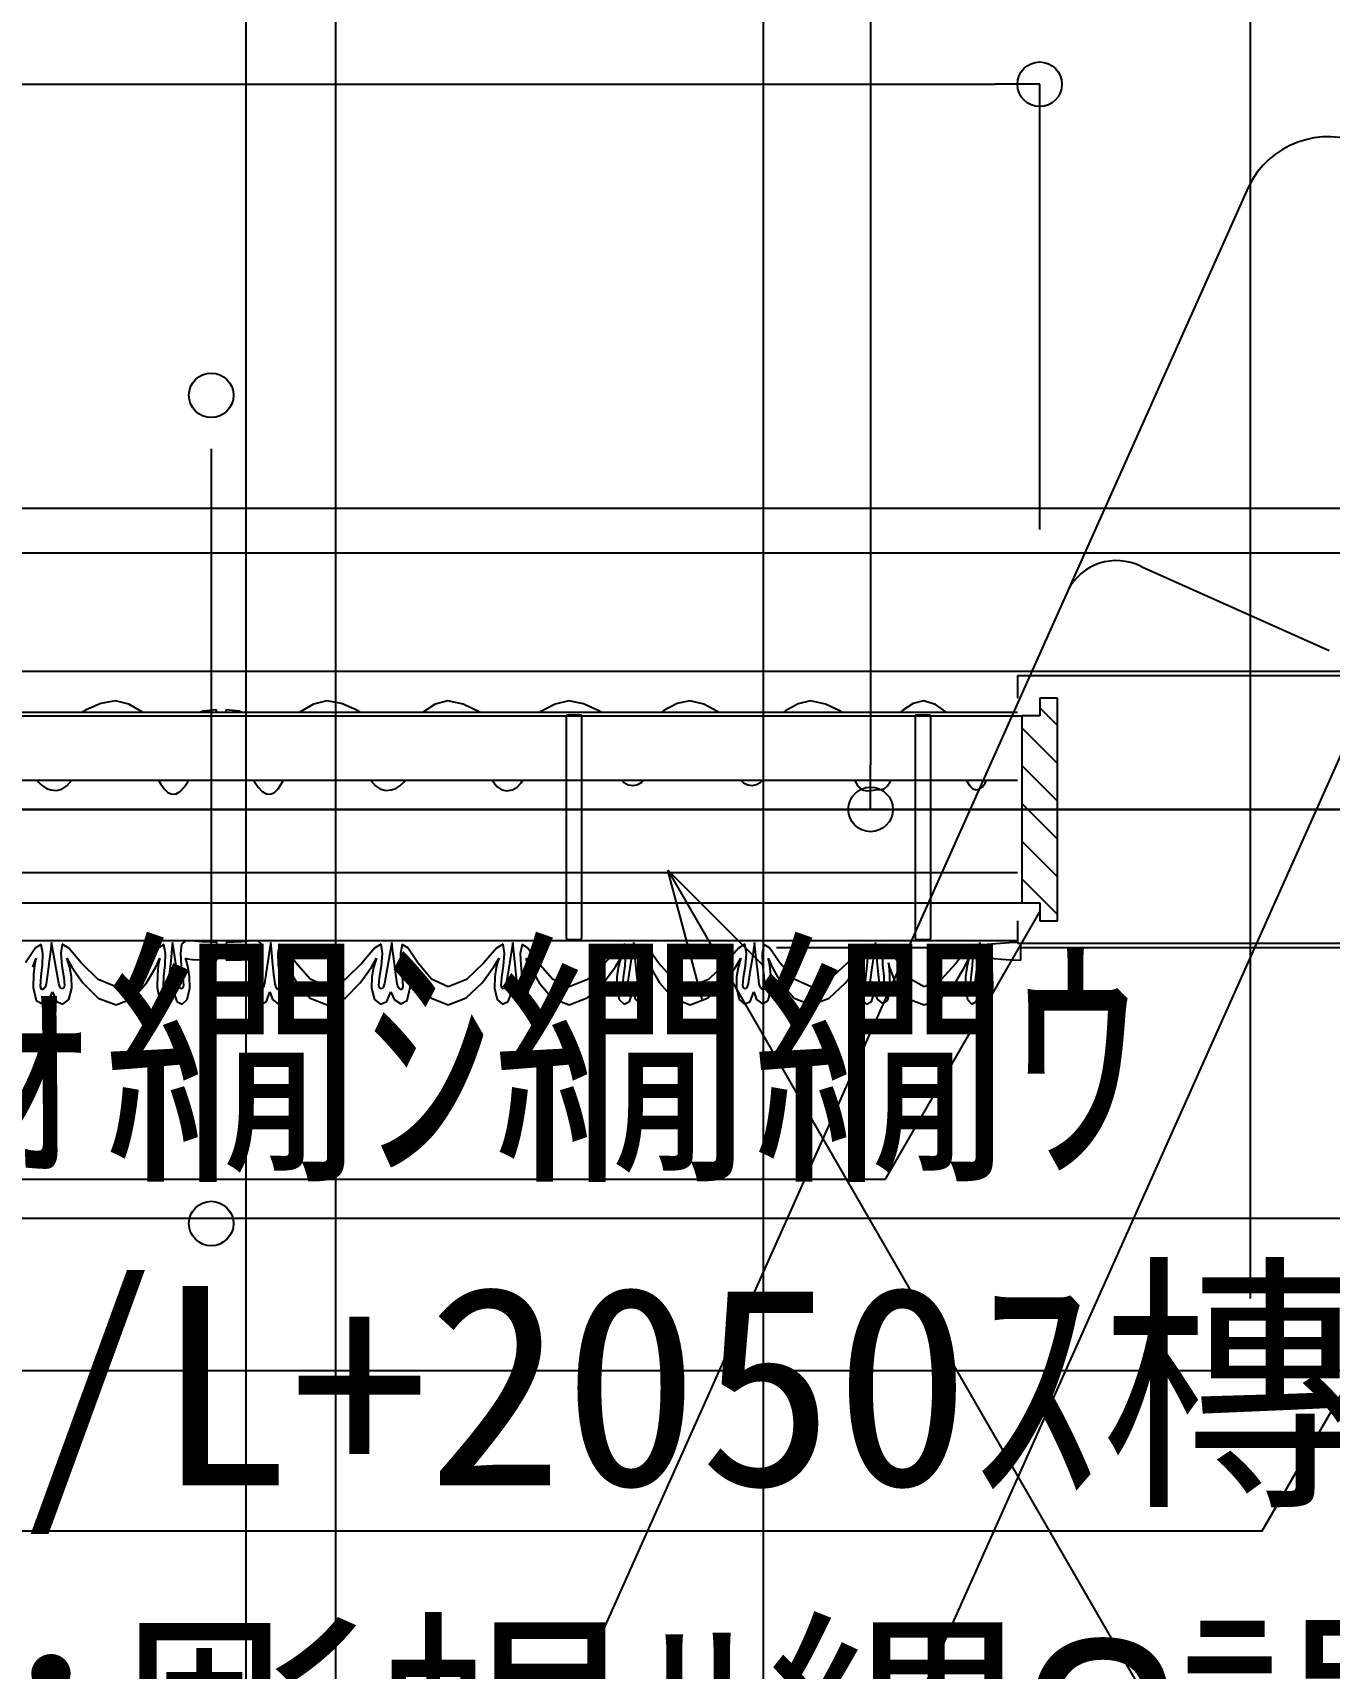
# Model space of a CAD drawing. Header units: metres. Extents: x 10908 to 27249, y 7268 to 22901.
# Drawn here: x 18245 to 18972, y 15073 to 15991 of the extents above; entities that cross this region are included whole.
import ezdxf

# ---------------------------------------------------------------- set-up
doc = ezdxf.new("R2010")
doc.units = ezdxf.units.M

msp = doc.modelspace()

# ---------------------------------------------------------------- linework, layer by layer
at = {"layer": '繝繝ｼ繧ｿ 001_1F'}
for p, q in [((18928.06, 15280.47), (18928.06, 16466.23)), ((18714.79, 16230), (18714.79, 15580)), ((17924.7, 15962.15), (18784.7, 15962.15)), ((18809.7, 15962.15), (18784.7, 15962.15)), ((18809.7, 15712.15), (18809.7, 15962.15)), ((18809.7, 15962.15), (18809.7, 15962.15)), ((16859.7, 15724.09), (19193.06, 15724.09)), ((18809.7, 15712.15), (18809.7, 15712.15)), ((18714.79, 15555), (18714.79, 15580)), ((26390, 15555), (11602.5, 15555)), ((18964.79, 15555), (18714.79, 15555)), ((18714.79, 15555), (18714.79, 15555)), ((18934.62, 15150), (19165.56, 15550)), ((18964.79, 15555), (18964.79, 15555)), ((18620.34, 15448.49), (18600.92, 15520.93)), ((18600.92, 15520.93), (18653.96, 15467.9)), ((18600.92, 15520.93), (18906.95, 14990.89)), ((18723.11, 15347.5), (18809.71, 15497.5)), ((17986.31, 15347.5), (18723.11, 15347.5)), ((17118.14, 15150), (18934.62, 15150))]:
    msp.add_line(p, q, dxfattribs=at)
for centre in [(18809.7, 15962.15), (18714.79, 15555)]:
    msp.add_circle(centre, 12.5, dxfattribs=at)
at = {"layer": '繧ｫ繧ｿ繝ｭ繧ｰ驛ｨ蜩(螳､蜀陬鬟ｾ)_1F'}
for p, q in [((18274.58, 15610.88), (18272.15, 15609.35)), ((18282.83, 15614.4), (18274.58, 15610.88)), ((18291.03, 15615.98), (18282.83, 15614.4)), ((18298.49, 15614.06), (18291.03, 15615.98)), ((18306.61, 15609.35), (18298.49, 15614.06)), ((18347.7, 15610.98), (18340.14, 15610.18)), ((18347.7, 15609.35), (18347.7, 15610.98)), ((18352.92, 15610.98), (18352.92, 15609.35)), ((18360.48, 15610.18), (18352.92, 15610.98)), ((18402.12, 15614.06), (18394.01, 15609.35)), ((18409.58, 15615.98), (18402.12, 15614.06)), ((18417.79, 15614.4), (18409.58, 15615.98)), ((18426.04, 15610.88), (18417.79, 15614.4)), ((18428.47, 15609.35), (18426.04, 15610.88)), ((18470.44, 15614.03), (18463.29, 15609.35)), ((18477.47, 15615.98), (18470.44, 15614.03)), ((18486.12, 15614.02), (18477.47, 15615.98)), ((18495.84, 15609.35), (18486.12, 15614.02)), ((18537.79, 15614.15), (18529.41, 15609.71)), ((18545.37, 15615.98), (18537.79, 15614.15)), ((18553.68, 15614.22), (18545.37, 15615.98)), ((18562.19, 15610.39), (18553.68, 15614.22)), ((18606.16, 15614.4), (18598.85, 15610.57)), ((18613.26, 15615.98), (18606.16, 15614.4)), ((18621.22, 15614.09), (18613.26, 15615.98)), ((18628.93, 15609.97), (18621.22, 15614.09)), ((18674.15, 15614.33), (18667.05, 15610.3)), ((18681.15, 15615.98), (18674.15, 15614.33)), ((18689.42, 15614.18), (18681.15, 15615.98)), ((18697.82, 15610.18), (18689.42, 15614.18)), ((18732.96, 15610.82), (18731.31, 15609.35)), ((18738.76, 15614.48), (18732.96, 15610.82)), ((18744.51, 15615.98), (18738.76, 15614.48)), ((18751.21, 15613.82), (18744.51, 15615.98)), ((18757.64, 15609.35), (18751.21, 15613.82)), ((18797.21, 15609.35), (17901.45, 15609.35)), ((18340.14, 15610.18), (18338.5, 15609.35)), ((18362.11, 15609.35), (18360.48, 15610.18)), ((18529.41, 15609.71), (18528.91, 15609.35)), ((18544.01, 15607.47), (18543.97, 15607.15)), ((18543.97, 15607.15), (18543.97, 15482.96)), ((18544.1, 15607.74), (18544.01, 15607.47)), ((18544.24, 15607.92), (18544.1, 15607.74)), ((18544.4, 15607.98), (18544.24, 15607.92)), ((18552.25, 15607.98), (18544.4, 15607.98)), ((18552.41, 15607.92), (18552.25, 15607.98)), ((18552.55, 15607.74), (18552.41, 15607.92)), ((18552.64, 15607.47), (18552.55, 15607.74)), ((18552.68, 15607.15), (18552.64, 15607.47)), ((18552.68, 15482.98), (18552.68, 15607.15)), ((18563.88, 15609.35), (18562.19, 15610.39)), ((18598.85, 15610.57), (18597.17, 15609.35)), ((18629.74, 15609.35), (18628.93, 15609.97)), ((18667.05, 15610.3), (18665.88, 15609.35)), ((18699.04, 15609.35), (18697.82, 15610.18)), ((18739.85, 15607.47), (18739.81, 15607.15)), ((18739.81, 15607.15), (18739.81, 15482.96)), ((18739.94, 15607.74), (18739.85, 15607.47)), ((18740.08, 15607.92), (18739.94, 15607.74)), ((18740.24, 15607.98), (18740.08, 15607.92)), ((18748.1, 15607.98), (18740.24, 15607.98)), ((18748.25, 15607.92), (18748.1, 15607.98)), ((18748.39, 15607.74), (18748.25, 15607.92)), ((18748.48, 15607.47), (18748.39, 15607.74)), ((18748.52, 15607.15), (18748.48, 15607.47)), ((18748.52, 15482.96), (18748.52, 15607.15)), ((17901.45, 15571.35), (18797.21, 15571.35)), ((18247.01, 15571.35), (18247.8, 15570.26)), ((18247.8, 15570.26), (18249.97, 15568.18)), ((18249.97, 15568.18), (18252.25, 15566.8)), ((18252.25, 15566.8), (18254.72, 15565.98)), ((18254.72, 15565.98), (18257.89, 15565.67)), ((18257.89, 15565.67), (18260.88, 15566.39)), ((18260.88, 15566.39), (18263.76, 15568.27)), ((18263.76, 15568.27), (18266.51, 15571.35)), ((18315.22, 15571.35), (18316.54, 15569.2)), ((18316.54, 15569.2), (18318.38, 15566.53)), ((18318.38, 15566.53), (18320.35, 15564.51)), ((18325.1, 15563.69), (18327.36, 15565.09)), ((18327.36, 15565.09), (18329.48, 15567.43)), ((18329.48, 15567.43), (18331.58, 15570.49)), ((18331.58, 15570.49), (18332.07, 15571.35)), ((18368.55, 15571.35), (18369.04, 15570.49)), ((18369.04, 15570.49), (18371.13, 15567.43)), ((18371.13, 15567.43), (18373.26, 15565.09)), ((18373.26, 15565.09), (18375.51, 15563.69)), ((18380.26, 15564.51), (18382.24, 15566.53)), ((18382.24, 15566.53), (18384.07, 15569.2)), ((18384.07, 15569.2), (18385.39, 15571.35)), ((18434.11, 15571.35), (18436.85, 15568.27)), ((18436.85, 15568.27), (18439.74, 15566.39)), ((18439.74, 15566.39), (18442.73, 15565.67)), ((18442.73, 15565.67), (18445.9, 15565.98)), ((18445.9, 15565.98), (18448.37, 15566.8)), ((18448.37, 15566.8), (18450.65, 15568.18)), ((18450.65, 15568.18), (18452.81, 15570.26)), ((18452.81, 15570.26), (18453.6, 15571.35)), ((18502.43, 15571.35), (18505.02, 15567.95)), ((18505.02, 15567.95), (18507.79, 15565.96)), ((18507.79, 15565.96), (18510.7, 15565.35)), ((18510.7, 15565.35), (18513.79, 15565.98)), ((18513.79, 15565.98), (18516.38, 15567.49)), ((18516.38, 15567.49), (18518.66, 15569.88)), ((18518.66, 15569.88), (18519.65, 15571.35)), ((18575, 15571.35), (18576.14, 15570.25)), ((18576.14, 15570.25), (18578.8, 15568.8)), ((18578.8, 15568.8), (18581.68, 15568.48)), ((18581.68, 15568.48), (18584.19, 15569.03)), ((18584.19, 15569.03), (18586.49, 15570.31)), ((18586.49, 15570.31), (18587.52, 15571.35)), ((18641.95, 15571.35), (18643.5, 15569.93)), ((18643.5, 15569.93), (18645.87, 15568.75)), ((18645.87, 15568.75), (18648.44, 15568.48)), ((18648.44, 15568.48), (18650.73, 15568.98)), ((18650.73, 15568.98), (18652.83, 15570.19)), ((18652.83, 15570.19), (18654.05, 15571.35)), ((18705.74, 15571.35), (18707.59, 15567.99)), ((18707.59, 15567.99), (18710.05, 15566.02)), ((18710.05, 15566.02), (18712.49, 15565.42)), ((18712.49, 15565.42), (18714.94, 15565.6)), ((18714.94, 15565.6), (18717.47, 15565.98)), ((18717.47, 15565.98), (18720.89, 15566.25)), ((18720.89, 15566.25), (18722.56, 15566.83)), ((18722.56, 15566.83), (18724.24, 15568.19)), ((18724.24, 15568.19), (18725.61, 15570.21)), ((18725.61, 15570.21), (18726.13, 15571.35)), ((18768.4, 15571.35), (18770.46, 15568.3)), ((18770.46, 15568.3), (18772.13, 15566.62)), ((18772.13, 15566.62), (18774.04, 15565.98)), ((18774.04, 15565.98), (18775.95, 15566.41)), ((18775.95, 15566.41), (18777.64, 15567.68)), ((18777.64, 15567.68), (18779.18, 15569.78)), ((18779.18, 15569.78), (18779.94, 15571.35)), ((18320.35, 15564.51), (18322.61, 15563.48)), ((18322.61, 15563.48), (18325.1, 15563.69)), ((18375.51, 15563.69), (18378.01, 15563.48)), ((18378.01, 15563.48), (18380.26, 15564.51)), ((18797.21, 15519.35), (17901.45, 15519.35)), ((18543.97, 15482.96), (18544.01, 15482.59)), ((18544.01, 15482.59), (18544.1, 15482.27)), ((18544.1, 15482.27), (18544.23, 15482.06)), ((18552.42, 15482.06), (18552.55, 15482.27)), ((18552.55, 15482.27), (18552.64, 15482.58)), ((18552.64, 15482.58), (18552.68, 15482.98)), ((18739.81, 15482.96), (18739.85, 15482.58)), ((18739.85, 15482.58), (18739.94, 15482.27)), ((18739.94, 15482.27), (18740.07, 15482.06)), ((18748.25, 15482.06), (18748.39, 15482.27)), ((18748.39, 15482.27), (18748.48, 15482.58)), ((18748.48, 15482.58), (18748.52, 15482.96)), ((17901.45, 15481.35), (18797.21, 15481.35)), ((18246.14, 15477.28), (18240.48, 15468.88)), ((18249.2, 15479.19), (18246.14, 15477.28)), ((18250.3, 15474.11), (18249.2, 15479.19)), ((18250.03, 15467.82), (18250.3, 15474.11)), ((18254.62, 15476.81), (18253.78, 15469.84)), ((18255.04, 15480.35), (18254.62, 15476.81)), ((18256.7, 15470.9), (18255.04, 15480.35)), ((18261.1, 15479.26), (18260.24, 15474.05)), ((18260.24, 15474.05), (18260.87, 15467.23)), ((18264.73, 15477.05), (18261.1, 15479.26)), ((18271.89, 15468.66), (18264.73, 15477.05)), ((18315.06, 15477.28), (18309.02, 15468.88)), ((18318.14, 15479.19), (18315.06, 15477.28)), ((18319.06, 15474.11), (18318.14, 15479.19)), ((18318.84, 15467.82), (18319.06, 15474.11)), ((18322.69, 15476.81), (18321.99, 15469.84)), ((18323.05, 15480.35), (18322.69, 15476.81)), ((18323.51, 15477.2), (18323.05, 15480.35)), ((18324.44, 15470.9), (18323.51, 15477.2)), ((18328.14, 15479.26), (18327.42, 15474.05)), ((18327.42, 15474.05), (18327.95, 15467.23)), ((18330.03, 15480.95), (18328.14, 15479.26)), ((18333.63, 15481.16), (18330.03, 15480.95)), ((18339.46, 15480.69), (18333.63, 15481.16)), ((18347.97, 15480.35), (18339.46, 15480.69)), ((18347.97, 15470.35), (18347.97, 15480.35)), ((18361.71, 15480.69), (18353.2, 15480.35)), ((18353.2, 15480.35), (18353.2, 15470.35)), ((18367.53, 15481.16), (18361.71, 15480.69)), ((18371.14, 15480.95), (18367.53, 15481.16)), ((18373.03, 15479.26), (18371.14, 15480.95)), ((18373.75, 15474.05), (18373.03, 15479.26)), ((18373.22, 15467.23), (18373.75, 15474.05)), ((18377.66, 15477.2), (18376.72, 15470.9)), ((18378.12, 15480.35), (18377.66, 15477.2)), ((18378.47, 15476.81), (18378.12, 15480.35)), ((18379.18, 15469.84), (18378.47, 15476.81)), ((18383.02, 15479.19), (18382.11, 15474.11)), ((18382.11, 15474.11), (18382.33, 15467.82)), ((18386.11, 15477.28), (18383.02, 15479.19)), ((18392.15, 15468.88), (18386.11, 15477.28)), ((18436.44, 15477.05), (18429.28, 15468.66)), ((18440.07, 15479.26), (18436.44, 15477.05)), ((18440.93, 15474.05), (18440.07, 15479.26)), ((18440.3, 15467.23), (18440.93, 15474.05)), ((18446.13, 15480.35), (18444.47, 15470.9)), ((18446.55, 15476.81), (18446.13, 15480.35)), ((18447.39, 15469.84), (18446.55, 15476.81)), ((18451.96, 15479.19), (18450.87, 15474.11)), ((18450.87, 15474.11), (18451.14, 15467.82)), ((18455.03, 15477.28), (18451.96, 15479.19)), ((18460.69, 15468.88), (18455.03, 15477.28)), ((18504.93, 15477.05), (18497.55, 15468.66)), ((18508.57, 15479.26), (18504.93, 15477.05)), ((18509.34, 15474.05), (18508.57, 15479.26)), ((18508.77, 15467.23), (18509.34, 15474.05)), ((18513.97, 15480.35), (18512.49, 15470.9)), ((18514.34, 15476.81), (18513.97, 15480.35)), ((18515.09, 15469.84), (18514.34, 15476.81)), ((18519.16, 15479.19), (18518.19, 15474.11)), ((18518.19, 15474.11), (18518.42, 15467.82)), ((18522.24, 15477.28), (18519.16, 15479.19)), ((18528.15, 15468.88), (18522.24, 15477.28)), ((18544.23, 15482.06), (18544.4, 15481.98)), ((18544.4, 15481.98), (18552.26, 15481.98)), ((18552.26, 15481.98), (18552.42, 15482.06)), ((18573.13, 15477.05), (18565.64, 15468.66)), ((18576.78, 15479.26), (18573.13, 15477.05)), ((18577.49, 15474.05), (18576.78, 15479.26)), ((18576.97, 15467.23), (18577.49, 15474.05)), ((18581.37, 15477.2), (18580.45, 15470.9)), ((18581.83, 15480.35), (18581.37, 15477.2)), ((18582.18, 15476.81), (18581.83, 15480.35)), ((18582.88, 15469.84), (18582.18, 15476.81)), ((18586.7, 15479.19), (18585.79, 15474.11)), ((18585.79, 15474.11), (18586.01, 15467.82)), ((18589.78, 15477.28), (18586.7, 15479.19)), ((18595.82, 15468.88), (18589.78, 15477.28)), ((18640.68, 15477.05), (18633.31, 15468.66)), ((18644.31, 15479.26), (18640.68, 15477.05)), ((18645.08, 15474.05), (18644.31, 15479.26)), ((18644.52, 15467.23), (18645.08, 15474.05)), ((18649.73, 15480.35), (18648.25, 15470.9)), ((18650.11, 15476.81), (18649.73, 15480.35)), ((18650.86, 15469.84), (18650.11, 15476.81)), ((18654.95, 15479.19), (18653.97, 15474.11)), ((18653.97, 15474.11), (18654.21, 15467.82)), ((18658.03, 15477.28), (18654.95, 15479.19)), ((18663.94, 15468.88), (18658.03, 15477.28)), ((18709.09, 15476.94), (18701.53, 15468.59)), ((18712.74, 15479.14), (18709.09, 15476.94)), ((18713.42, 15473.97), (18712.74, 15479.14)), ((18712.92, 15467.2), (18713.42, 15473.97)), ((18717.57, 15480.22), (18716.24, 15470.85)), ((18717.9, 15476.71), (18717.57, 15480.22)), ((18718.57, 15469.79), (18717.9, 15476.71)), ((18722.22, 15479.08), (18721.35, 15474.03)), ((18721.35, 15474.03), (18721.56, 15467.79)), ((18725.11, 15477.76), (18722.22, 15479.08)), ((18730.11, 15469.34), (18725.11, 15477.76)), ((18740.07, 15482.06), (18740.25, 15481.98)), ((18740.25, 15481.98), (18748.08, 15481.98)), ((18748.08, 15481.98), (18748.25, 15482.06)), ((18768.92, 15477.05), (18762.82, 15468.66)), ((18771.82, 15479.26), (18768.92, 15477.05)), ((18772.43, 15474.05), (18771.82, 15479.26)), ((18771.98, 15467.23), (18772.43, 15474.05)), ((18776.12, 15480.35), (18774.94, 15470.9)), ((18776.42, 15476.81), (18776.12, 15480.35)), ((18777.01, 15469.84), (18776.42, 15476.81)), ((18780.26, 15479.19), (18779.48, 15474.11)), ((18779.48, 15474.11), (18779.67, 15467.82)), ((18792.63, 15480.01), (18780.26, 15479.19)), ((18797.21, 15480.25), (18792.63, 15480.01)), ((18799.1, 15470.35), (18799.1, 15480)), ((18244.55, 15466.45), (18246.55, 15471.51)), ((18245.47, 15467.33), (18244.9, 15462.36)), ((18246.13, 15470.28), (18245.47, 15467.33)), ((18246.55, 15471.51), (18246.13, 15470.28)), ((18249.28, 15461.33), (18250.03, 15467.82)), ((18253.78, 15469.84), (18252.85, 15462.31)), ((18257.99, 15463.58), (18256.7, 15470.9)), ((18260.87, 15467.23), (18261.95, 15460.63)), ((18263.69, 15471.45), (18266.55, 15466.45)), ((18264.33, 15469.84), (18263.69, 15471.45)), ((18265.43, 15466.22), (18264.33, 15469.84)), ((18266.36, 15461.01), (18265.43, 15466.22)), ((18266.55, 15466.45), (18272.76, 15457.58)), ((18281.21, 15459.6), (18271.89, 15468.66)), ((18309.02, 15468.88), (18300.84, 15459.68)), ((18308.48, 15457.58), (18313.63, 15466.47)), ((18313.63, 15466.47), (18315.91, 15471.51)), ((18315, 15467.32), (18314.52, 15462.35)), ((18315.55, 15470.27), (18315, 15467.32)), ((18315.91, 15471.51), (18315.55, 15470.27)), ((18318.21, 15461.33), (18318.84, 15467.82)), ((18321.99, 15469.84), (18321.21, 15462.31)), ((18325.53, 15463.58), (18324.44, 15470.9)), ((18327.95, 15467.23), (18328.86, 15460.63)), ((18330.87, 15469.82), (18330.32, 15471.45)), ((18330.32, 15471.45), (18331.51, 15471.17)), ((18331.79, 15466.21), (18330.87, 15469.82)), ((18331.51, 15471.17), (18334.3, 15470.81)), ((18332.57, 15461), (18331.79, 15466.21)), ((18334.3, 15470.81), (18339.52, 15470.49)), ((18339.52, 15470.49), (18347.97, 15470.35)), ((18353.2, 15470.35), (18361.65, 15470.49)), ((18361.65, 15470.49), (18366.86, 15470.81)), ((18366.86, 15470.81), (18369.66, 15471.17)), ((18369.38, 15466.21), (18368.6, 15461)), ((18370.3, 15469.82), (18369.38, 15466.21)), ((18369.66, 15471.17), (18370.85, 15471.45)), ((18370.85, 15471.45), (18370.3, 15469.82)), ((18372.31, 15460.63), (18373.22, 15467.23)), ((18376.72, 15470.9), (18375.63, 15463.58)), ((18379.96, 15462.31), (18379.18, 15469.84)), ((18382.33, 15467.82), (18382.96, 15461.33)), ((18385.28, 15471.47), (18387.54, 15466.47)), ((18385.62, 15470.27), (18385.28, 15471.47)), ((18386.17, 15467.32), (18385.62, 15470.27)), ((18386.64, 15462.35), (18386.17, 15467.32)), ((18387.54, 15466.47), (18392.69, 15457.58)), ((18400.33, 15459.68), (18392.15, 15468.88)), ((18429.28, 15468.66), (18419.96, 15459.6)), ((18428.41, 15457.58), (18434.62, 15466.45)), ((18434.62, 15466.45), (18437.48, 15471.45)), ((18435.74, 15466.22), (18434.81, 15461.01)), ((18436.84, 15469.84), (18435.74, 15466.22)), ((18437.48, 15471.45), (18436.84, 15469.84)), ((18439.22, 15460.63), (18440.3, 15467.23)), ((18444.47, 15470.9), (18443.17, 15463.58)), ((18448.32, 15462.31), (18447.39, 15469.84)), ((18451.14, 15467.82), (18451.89, 15461.33)), ((18455.04, 15470.28), (18454.62, 15471.51)), ((18454.62, 15471.51), (18456.62, 15466.45)), ((18455.7, 15467.33), (18455.04, 15470.28)), ((18456.27, 15462.36), (18455.7, 15467.33)), ((18456.62, 15466.45), (18461.27, 15457.57)), ((18468.43, 15459.68), (18460.69, 15468.88)), ((18497.55, 15468.66), (18487.97, 15459.6)), ((18496.72, 15457.59), (18503.23, 15466.46)), ((18503.23, 15466.46), (18506.26, 15471.45)), ((18504.71, 15466.21), (18503.88, 15461)), ((18505.68, 15469.83), (18504.71, 15466.21)), ((18506.26, 15471.45), (18505.68, 15469.83)), ((18507.81, 15460.63), (18508.77, 15467.23)), ((18512.49, 15470.9), (18511.33, 15463.58)), ((18515.91, 15462.31), (18515.09, 15469.84)), ((18518.42, 15467.82), (18519.09, 15461.33)), ((18521.9, 15470.27), (18521.52, 15471.51)), ((18521.52, 15471.51), (18523.71, 15466.46)), ((18522.49, 15467.32), (18521.9, 15470.27)), ((18522.99, 15462.36), (18522.49, 15467.32)), ((18523.71, 15466.46), (18528.7, 15457.58)), ((18536.18, 15459.68), (18528.15, 15468.88)), ((18565.64, 15468.66), (18555.93, 15459.6)), ((18564.83, 15457.6), (18571.5, 15466.47)), ((18571.5, 15466.47), (18574.61, 15471.45)), ((18573.16, 15466.21), (18572.38, 15461)), ((18574.07, 15469.82), (18573.16, 15466.21)), ((18574.61, 15471.45), (18574.07, 15469.82)), ((18576.07, 15460.63), (18576.97, 15467.23)), ((18580.45, 15470.9), (18579.36, 15463.58)), ((18583.66, 15462.31), (18582.88, 15469.84)), ((18586.01, 15467.82), (18586.64, 15461.33)), ((18588.91, 15471.51), (18591.2, 15466.47)), ((18589.27, 15470.26), (18588.91, 15471.51)), ((18589.82, 15467.31), (18589.27, 15470.26)), ((18590.29, 15462.35), (18589.82, 15467.31)), ((18591.2, 15466.47), (18596.36, 15457.58)), ((18604, 15459.68), (18595.82, 15468.88)), ((18633.31, 15468.66), (18623.75, 15459.6)), ((18632.48, 15457.59), (18638.97, 15466.46)), ((18638.97, 15466.46), (18641.99, 15471.45)), ((18640.44, 15466.21), (18639.6, 15461)), ((18641.42, 15469.83), (18640.44, 15466.21)), ((18641.99, 15471.45), (18641.42, 15469.83)), ((18643.55, 15460.63), (18644.52, 15467.23)), ((18648.25, 15470.9), (18647.09, 15463.58)), ((18651.69, 15462.31), (18650.86, 15469.84)), ((18654.21, 15467.82), (18654.88, 15461.33)), ((18657.7, 15470.27), (18657.32, 15471.51)), ((18657.32, 15471.51), (18659.51, 15466.46)), ((18658.3, 15467.32), (18657.7, 15470.27)), ((18658.8, 15462.36), (18658.3, 15467.32)), ((18659.51, 15466.46), (18664.49, 15457.58)), ((18671.97, 15459.68), (18663.94, 15468.88)), ((18701.53, 15468.59), (18691.75, 15459.57)), ((18700.74, 15457.57), (18707.51, 15466.42)), ((18707.51, 15466.42), (18710.67, 15471.39)), ((18709.28, 15466.18), (18708.54, 15461.02)), ((18710.15, 15469.77), (18709.28, 15466.18)), ((18710.67, 15471.39), (18710.15, 15469.77)), ((18712.06, 15460.65), (18712.92, 15467.2)), ((18716.24, 15470.85), (18715.21, 15463.57)), ((18719.31, 15462.31), (18718.57, 15469.79)), ((18721.56, 15467.79), (18722.16, 15461.34)), ((18725.21, 15467.28), (18724.93, 15468.81)), ((18724.93, 15468.81), (18725.49, 15466.32)), ((18725.65, 15462.36), (18725.21, 15467.28)), ((18725.49, 15466.32), (18728.79, 15457.47)), ((18736.81, 15459.86), (18730.11, 15469.34)), ((18762.82, 15468.66), (18754.47, 15459.6)), ((18762.19, 15457.56), (18767.57, 15466.43)), ((18767.57, 15466.43), (18769.98, 15471.45)), ((18768.74, 15466.2), (18768.08, 15461)), ((18769.52, 15469.81), (18768.74, 15466.2)), ((18769.98, 15471.45), (18769.52, 15469.81)), ((18771.22, 15460.63), (18771.98, 15467.23)), ((18774.94, 15470.9), (18774.02, 15463.58)), ((18777.67, 15462.31), (18777.01, 15469.84)), ((18779.67, 15467.82), (18780.2, 15461.33)), ((18782.45, 15470.25), (18782.14, 15471.51)), ((18782.14, 15471.51), (18784.1, 15471.29)), ((18782.92, 15467.3), (18782.45, 15470.25)), ((18783.31, 15462.35), (18782.92, 15467.3)), ((18784.1, 15471.29), (18788.15, 15470.89)), ((18788.15, 15470.89), (18793.44, 15470.52)), ((18793.44, 15470.52), (18799.1, 15470.35)), ((18244.9, 15462.36), (18244.77, 15455.08)), ((18244.77, 15455.08), (18246.48, 15447.75)), ((18248.91, 15455.63), (18249.28, 15461.33)), ((18249.4, 15453.82), (18248.91, 15455.63)), ((18251.5, 15455.24), (18250.43, 15453.93)), ((18252.15, 15457.06), (18251.5, 15455.24)), ((18252.85, 15462.31), (18252.15, 15457.06)), ((18259.11, 15457.36), (18257.99, 15463.58)), ((18259.93, 15455.01), (18259.11, 15457.36)), ((18261, 15454.22), (18259.93, 15455.01)), ((18261.94, 15454.69), (18261, 15454.22)), ((18262.42, 15456.11), (18261.94, 15454.69)), ((18261.95, 15460.63), (18262.42, 15456.11)), ((18264.78, 15448.28), (18266.52, 15454.59)), ((18266.52, 15454.59), (18266.36, 15461.01)), ((18272.76, 15457.58), (18281.34, 15449.12)), ((18291.31, 15455.35), (18281.21, 15459.6)), ((18300.84, 15459.68), (18291.31, 15455.35)), ((18300.89, 15449.12), (18308.48, 15457.58)), ((18314.52, 15462.35), (18314.42, 15455.08)), ((18314.42, 15455.08), (18315.86, 15447.75)), ((18317.9, 15455.63), (18318.21, 15461.33)), ((18318.31, 15453.82), (18317.9, 15455.63)), ((18320.07, 15455.24), (18319.17, 15453.93)), ((18320.62, 15457.06), (18320.07, 15455.24)), ((18321.21, 15462.31), (18320.62, 15457.06)), ((18326.47, 15457.36), (18325.53, 15463.58)), ((18327.16, 15455.01), (18326.47, 15457.36)), ((18328.06, 15454.22), (18327.16, 15455.01)), ((18328.85, 15454.69), (18328.06, 15454.22)), ((18329.25, 15456.11), (18328.85, 15454.69)), ((18328.86, 15460.63), (18329.25, 15456.11)), ((18331.24, 15448.28), (18332.7, 15454.59)), ((18332.7, 15454.59), (18332.57, 15461)), ((18368.6, 15461), (18368.47, 15454.59)), ((18368.47, 15454.59), (18369.93, 15448.28)), ((18371.92, 15456.11), (18372.31, 15460.63)), ((18372.31, 15454.69), (18371.92, 15456.11)), ((18373.11, 15454.22), (18372.31, 15454.69)), ((18374.01, 15455.01), (18373.11, 15454.22)), ((18374.7, 15457.36), (18374.01, 15455.01)), ((18375.63, 15463.58), (18374.7, 15457.36)), ((18380.55, 15457.06), (18379.96, 15462.31)), ((18381.09, 15455.24), (18380.55, 15457.06)), ((18382, 15453.93), (18381.09, 15455.24)), ((18383.27, 15455.63), (18382.86, 15453.82)), ((18382.96, 15461.33), (18383.27, 15455.63)), ((18385.31, 15447.75), (18386.75, 15455.08)), ((18386.75, 15455.08), (18386.64, 15462.35)), ((18392.69, 15457.58), (18400.28, 15449.12)), ((18409.86, 15455.35), (18400.33, 15459.68)), ((18419.96, 15459.6), (18409.86, 15455.35)), ((18419.83, 15449.12), (18428.41, 15457.58)), ((18434.81, 15461.01), (18434.65, 15454.59)), ((18434.65, 15454.59), (18436.39, 15448.28)), ((18438.75, 15456.11), (18439.22, 15460.63)), ((18439.22, 15454.69), (18438.75, 15456.11)), ((18440.17, 15454.22), (18439.22, 15454.69)), ((18441.24, 15455.01), (18440.17, 15454.22)), ((18442.06, 15457.36), (18441.24, 15455.01)), ((18443.17, 15463.58), (18442.06, 15457.36)), ((18449.02, 15457.06), (18448.32, 15462.31)), ((18449.67, 15455.24), (18449.02, 15457.06)), ((18450.74, 15453.93), (18449.67, 15455.24)), ((18452.26, 15455.63), (18451.77, 15453.82)), ((18451.89, 15461.33), (18452.26, 15455.63)), ((18454.68, 15447.75), (18456.4, 15455.08)), ((18456.4, 15455.08), (18456.27, 15462.36)), ((18461.27, 15457.57), (18468.38, 15449.12)), ((18477.75, 15455.35), (18468.43, 15459.68)), ((18487.97, 15459.6), (18477.75, 15455.35)), ((18487.85, 15449.13), (18496.72, 15457.59)), ((18503.88, 15461), (18503.74, 15454.59)), ((18503.74, 15454.59), (18505.29, 15448.28)), ((18507.39, 15456.11), (18507.81, 15460.63)), ((18507.81, 15454.69), (18507.39, 15456.11)), ((18508.66, 15454.22), (18507.81, 15454.69)), ((18509.61, 15455.01), (18508.66, 15454.22)), ((18510.34, 15457.36), (18509.61, 15455.01)), ((18511.33, 15463.58), (18510.34, 15457.36)), ((18516.53, 15457.08), (18515.91, 15462.31)), ((18517.11, 15455.24), (18516.53, 15457.08)), ((18518.07, 15453.93), (18517.11, 15455.24)), ((18519.42, 15455.63), (18518.98, 15453.82)), ((18519.09, 15461.33), (18519.42, 15455.63)), ((18521.58, 15447.75), (18523.11, 15455.08)), ((18523.11, 15455.08), (18522.99, 15462.36)), ((18528.7, 15457.58), (18536.13, 15449.12)), ((18545.64, 15455.35), (18536.18, 15459.68)), ((18555.93, 15459.6), (18545.64, 15455.35)), ((18555.81, 15449.13), (18564.83, 15457.6)), ((18572.38, 15461), (18572.25, 15454.59)), ((18572.25, 15454.59), (18573.7, 15448.28)), ((18575.67, 15456.11), (18576.07, 15460.63)), ((18576.07, 15454.69), (18575.67, 15456.11)), ((18576.86, 15454.22), (18576.07, 15454.69)), ((18577.75, 15455.01), (18576.86, 15454.22)), ((18578.44, 15457.36), (18577.75, 15455.01)), ((18579.36, 15463.58), (18578.44, 15457.36)), ((18584.24, 15457.06), (18583.66, 15462.31)), ((18584.78, 15455.24), (18584.24, 15457.06)), ((18585.68, 15453.93), (18584.78, 15455.24)), ((18586.94, 15455.63), (18586.53, 15453.82)), ((18586.64, 15461.33), (18586.94, 15455.63)), ((18588.97, 15447.75), (18590.4, 15455.08)), ((18590.4, 15455.08), (18590.29, 15462.35)), ((18596.36, 15457.58), (18603.95, 15449.12)), ((18613.53, 15455.35), (18604, 15459.68)), ((18623.75, 15459.6), (18613.53, 15455.35)), ((18623.63, 15449.13), (18632.48, 15457.59)), ((18639.6, 15461), (18639.47, 15454.59)), ((18639.47, 15454.59), (18641.02, 15448.28)), ((18643.13, 15456.11), (18643.55, 15460.63)), ((18643.55, 15454.69), (18643.13, 15456.11)), ((18644.4, 15454.22), (18643.55, 15454.69)), ((18645.35, 15455.01), (18644.4, 15454.22)), ((18646.09, 15457.36), (18645.35, 15455.01)), ((18647.09, 15463.58), (18646.09, 15457.36)), ((18652.32, 15457.06), (18651.69, 15462.31)), ((18652.9, 15455.24), (18652.32, 15457.06)), ((18653.86, 15453.93), (18652.9, 15455.24)), ((18655.21, 15455.63), (18654.77, 15453.82)), ((18654.88, 15461.33), (18655.21, 15455.63)), ((18657.38, 15447.75), (18658.92, 15455.08)), ((18658.92, 15455.08), (18658.8, 15462.36)), ((18664.49, 15457.58), (18671.92, 15449.12)), ((18681.43, 15455.35), (18671.97, 15459.68)), ((18691.75, 15459.57), (18681.43, 15455.35)), ((18691.63, 15449.12), (18700.74, 15457.57)), ((18708.54, 15461.02), (18708.42, 15454.65)), ((18708.42, 15454.65), (18709.8, 15448.39)), ((18711.68, 15456.16), (18712.06, 15460.65)), ((18712.06, 15454.74), (18711.68, 15456.16)), ((18712.82, 15454.28), (18712.06, 15454.74)), ((18713.66, 15455.07), (18712.82, 15454.28)), ((18714.32, 15457.4), (18713.66, 15455.07)), ((18715.21, 15463.57), (18714.32, 15457.4)), ((18719.87, 15457.1), (18719.31, 15462.31)), ((18720.39, 15455.3), (18719.87, 15457.1)), ((18721.25, 15453.99), (18720.39, 15455.3)), ((18722.45, 15455.68), (18722.06, 15453.88)), ((18722.16, 15461.34), (18722.45, 15455.68)), ((18724.39, 15447.85), (18725.76, 15455.13)), ((18725.76, 15455.13), (18725.65, 15462.36)), ((18728.79, 15457.47), (18734.97, 15449.08)), ((18744.79, 15455.35), (18736.81, 15459.86)), ((18754.47, 15459.6), (18744.79, 15455.35)), ((18754.41, 15449.12), (18762.19, 15457.56)), ((18768.08, 15461), (18767.98, 15454.59)), ((18767.98, 15454.59), (18769.21, 15448.28)), ((18770.88, 15456.11), (18771.22, 15460.63)), ((18771.22, 15454.69), (18770.88, 15456.11)), ((18771.89, 15454.22), (18771.22, 15454.69)), ((18772.65, 15455.01), (18771.89, 15454.22)), ((18773.23, 15457.36), (18772.65, 15455.01)), ((18774.02, 15463.58), (18773.23, 15457.36)), ((18778.17, 15457.06), (18777.67, 15462.31)), ((18778.63, 15455.24), (18778.17, 15457.06)), ((18779.39, 15453.93), (18778.63, 15455.24)), ((18780.46, 15455.63), (18780.11, 15453.82)), ((18780.2, 15461.33), (18780.46, 15455.63)), ((18782.18, 15447.75), (18783.4, 15455.08)), ((18783.4, 15455.08), (18783.31, 15462.35)), ((18246.48, 15447.75), (18250.04, 15445.9)), ((18250.43, 15453.93), (18249.4, 15453.82)), ((18250.04, 15445.9), (18253.78, 15448.29)), ((18253.78, 15448.29), (18255.61, 15452.61)), ((18255.61, 15452.61), (18257.86, 15447.11)), ((18257.86, 15447.11), (18261.46, 15445.61)), ((18261.46, 15445.61), (18264.78, 15448.28)), ((18281.34, 15449.12), (18291.31, 15445.35)), ((18291.31, 15445.35), (18300.89, 15449.12)), ((18315.86, 15447.75), (18318.85, 15445.9)), ((18319.17, 15453.93), (18318.31, 15453.82)), ((18318.85, 15445.9), (18322, 15448.29)), ((18322, 15448.29), (18323.53, 15452.61)), ((18323.53, 15452.61), (18325.42, 15447.11)), ((18325.42, 15447.11), (18328.44, 15445.61)), ((18328.44, 15445.61), (18331.24, 15448.28)), ((18369.93, 15448.28), (18372.72, 15445.61)), ((18372.72, 15445.61), (18375.75, 15447.11)), ((18375.75, 15447.11), (18377.64, 15452.61)), ((18377.64, 15452.61), (18379.17, 15448.29)), ((18379.17, 15448.29), (18382.32, 15445.9)), ((18382.86, 15453.82), (18382, 15453.93)), ((18382.32, 15445.9), (18385.31, 15447.75)), ((18400.28, 15449.12), (18409.86, 15445.35)), ((18409.86, 15445.35), (18419.83, 15449.12)), ((18436.39, 15448.28), (18439.71, 15445.61)), ((18439.71, 15445.61), (18443.31, 15447.11)), ((18443.31, 15447.11), (18445.56, 15452.61)), ((18445.56, 15452.61), (18447.38, 15448.29)), ((18447.38, 15448.29), (18451.12, 15445.9)), ((18451.77, 15453.82), (18450.74, 15453.93)), ((18451.12, 15445.9), (18454.68, 15447.75)), ((18468.38, 15449.12), (18477.75, 15445.35)), ((18477.75, 15445.35), (18487.85, 15449.13)), ((18505.29, 15448.28), (18508.25, 15445.61)), ((18508.25, 15445.61), (18511.45, 15447.11)), ((18511.45, 15447.11), (18513.45, 15452.61)), ((18513.45, 15452.61), (18515.08, 15448.29)), ((18515.08, 15448.29), (18518.41, 15445.9)), ((18518.98, 15453.82), (18518.07, 15453.93)), ((18518.41, 15445.9), (18521.58, 15447.75)), ((18536.13, 15449.12), (18545.64, 15445.35)), ((18545.64, 15445.35), (18555.81, 15449.13)), ((18573.7, 15448.28), (18576.48, 15445.61)), ((18576.48, 15445.61), (18579.48, 15447.11)), ((18579.48, 15447.11), (18581.35, 15452.61)), ((18581.35, 15452.61), (18582.88, 15448.29)), ((18582.88, 15448.29), (18586, 15445.9)), ((18586.53, 15453.82), (18585.68, 15453.93)), ((18586, 15445.9), (18588.97, 15447.75)), ((18603.95, 15449.12), (18613.53, 15445.35)), ((18613.53, 15445.35), (18623.63, 15449.13)), ((18641.02, 15448.28), (18643.99, 15445.61)), ((18643.99, 15445.61), (18647.21, 15447.11)), ((18647.21, 15447.11), (18649.22, 15452.61)), ((18649.22, 15452.61), (18650.85, 15448.29)), ((18650.85, 15448.29), (18654.2, 15445.9)), ((18654.77, 15453.82), (18653.86, 15453.93)), ((18654.2, 15445.9), (18657.38, 15447.75)), ((18671.92, 15449.12), (18681.43, 15445.35)), ((18681.43, 15445.35), (18691.63, 15449.12)), ((18709.8, 15448.39), (18712.45, 15445.73)), ((18712.45, 15445.73), (18715.32, 15447.23)), ((18715.32, 15447.23), (18717.11, 15452.68)), ((18717.11, 15452.68), (18718.57, 15448.39)), ((18718.57, 15448.39), (18721.55, 15446.02)), ((18722.06, 15453.88), (18721.25, 15453.99)), ((18721.55, 15446.02), (18724.39, 15447.85)), ((18734.97, 15449.08), (18744.79, 15445.35)), ((18744.79, 15445.35), (18754.41, 15449.12)), ((18769.21, 15448.28), (18771.57, 15445.61)), ((18771.57, 15445.61), (18774.12, 15447.11)), ((18774.12, 15447.11), (18775.71, 15452.61)), ((18775.71, 15452.61), (18777.01, 15448.29)), ((18777.01, 15448.29), (18779.66, 15445.9)), ((18780.11, 15453.82), (18779.39, 15453.93)), ((18779.66, 15445.9), (18782.18, 15447.75))]:
    msp.add_line(p, q, dxfattribs=at)
at = {"layer": '繧ｫ繧ｿ繝ｭ繧ｰ驛ｨ蜩(螳ｶ蜈ｷ)_2F'}
for p, q in [((18926.71, 15904.19), (18111.6, 14080.51)), ((18866.64, 15691.4), (18972.17, 15644.24)), ((18375.21, 14235.18), (18987.29, 15604.61))]:
    msp.add_line(p, q, dxfattribs=at)
for centre, radius, start, end in [((18971.66, 15882.91), 49.74, 65.67788, 154.66665), ((18852.83, 15664.04), 30.65, 63.21321, 153.02454)]:
    msp.add_arc(centre, radius, start, end, dxfattribs=at)
at = {"layer": '螢_1F'}
for p, q in [((19218.15, 15630), (18797.21, 15630)), ((18797.21, 15630), (18797.21, 15617.52)), ((18819.71, 15502.51), (18819.71, 15607.51)), ((18797.21, 15492.5), (18797.21, 15480)), ((18797.21, 15480), (19218.15, 15480))]:
    msp.add_line(p, q, dxfattribs=at)
at = {"layer": '蟒ｺ蜈ｷ(譛ｨ陬ｽ謌ｸ)_1F'}
for p, q in [((18344.71, 15757.51), (18344.71, 15352.51)), ((18819.71, 15617.51), (18809.71, 15617.51)), ((18809.71, 15617.51), (18809.71, 15607.51)), ((18819.71, 15602.03), (18809.71, 15612.03)), ((18819.71, 15607.51), (18819.71, 15617.51)), ((17889.71, 15607.51), (18799.71, 15607.51)), ((18799.71, 15607.51), (18799.71, 15502.51)), ((18809.71, 15607.51), (18799.71, 15607.51)), ((18819.71, 15502.51), (18819.71, 15607.51)), ((18819.71, 15580.81), (18799.71, 15600.81)), ((18819.71, 15559.6), (18799.71, 15579.6)), ((18819.71, 15538.39), (18799.71, 15558.39)), ((18819.71, 15517.17), (18799.71, 15537.17)), ((18819.71, 15495.96), (18799.71, 15515.96)), ((17889.71, 15502.51), (18799.71, 15502.51)), ((18799.71, 15502.51), (18809.71, 15502.51)), ((18809.71, 15502.51), (18809.71, 15492.51)), ((18819.71, 15492.51), (18819.71, 15502.51)), ((18809.71, 15492.51), (18819.71, 15492.51))]:
    msp.add_line(p, q, dxfattribs=at)
for centre in [(18344.71, 15787.51), (18344.71, 15322.51)]:
    msp.add_circle(centre, 12.5, dxfattribs=at)
at = {"layer": '豌ｴ蟷ｳ髱｢_1F'}
for p, q in [((19172.7, 15632.5), (17233.44, 15632.5)), ((18662, 15477.5), (18710.03, 15477.5)), ((18712.95, 15477.5), (18717.19, 15477.5)), ((18717.83, 15477.5), (18721.95, 15477.5)), ((18725.26, 15477.5), (18769.52, 15477.5)), ((18772.03, 15477.5), (18775.77, 15477.5)), ((18776.36, 15477.5), (18780, 15477.5)), ((18799.1, 15477.5), (19172.7, 15477.5))]:
    msp.add_line(p, q, dxfattribs=at)
at = {"layer": '騾壹ｊ闃ｯ_1F'}
for p, q in [((18364.28, 10010), (18364.28, 22205.01)), ((18414.73, 9325.01), (18414.73, 22205.01)), ((18654.73, 9325.01), (18654.73, 22205.01)), ((13514.73, 15698.97), (24358.08, 15698.97)), ((13514.73, 15555), (24358.08, 15555)), ((13953.36, 15325.54), (24358.08, 15325.54)), ((13801.7, 15240.08), (24358.08, 15240.08))]:
    msp.add_line(p, q, dxfattribs=at)
at = {"layer": '騾壹ｊ闃ｯ_2F'}
for p, q in [((18364.28, 10010), (18364.28, 22205.01)), ((18414.73, 9325.01), (18414.73, 22205.01)), ((18654.73, 9325.01), (18654.73, 22205.01)), ((13514.73, 15698.97), (24358.08, 15698.97)), ((13514.73, 15555), (24358.08, 15555)), ((13953.36, 15325.54), (24358.08, 15325.54)), ((13801.7, 15240.08), (24358.08, 15240.08))]:
    msp.add_line(p, q, dxfattribs=at)
at = {"layer": '騾壹ｊ闃ｯ_R'}
for p, q in [((18364.28, 10010), (18364.28, 22205.01)), ((18414.73, 9325.01), (18414.73, 22205.01)), ((18654.73, 9325.01), (18654.73, 22205.01)), ((13514.73, 15698.97), (24358.08, 15698.97)), ((13514.73, 15555), (24358.08, 15555)), ((13953.36, 15325.54), (24358.08, 15325.54)), ((13801.7, 15240.08), (24358.08, 15240.08))]:
    msp.add_line(p, q, dxfattribs=at)

# ---------------------------------------------------------------- texts
at = {"layer": '繝繝ｼ繧ｿ 001_1F'}
for s, p in [('繧ｫ繝ｼ繝繝ｳ', (18065.69, 15358.21)), ('谺髢難ｼ夐幕蜿｣F/L+2050ｽ槫､ｩ莠輔∪縺ｧ', (17142.05, 15175.47)), ('蟆譚･螢∵彫蜴ｻ縲\x80譟ｱ辟｡', (17628.69, 14976.63))]:
    msp.add_text(s, height=112, dxfattribs=at).set_placement(p)

doc.saveas('drawing.dxf')
